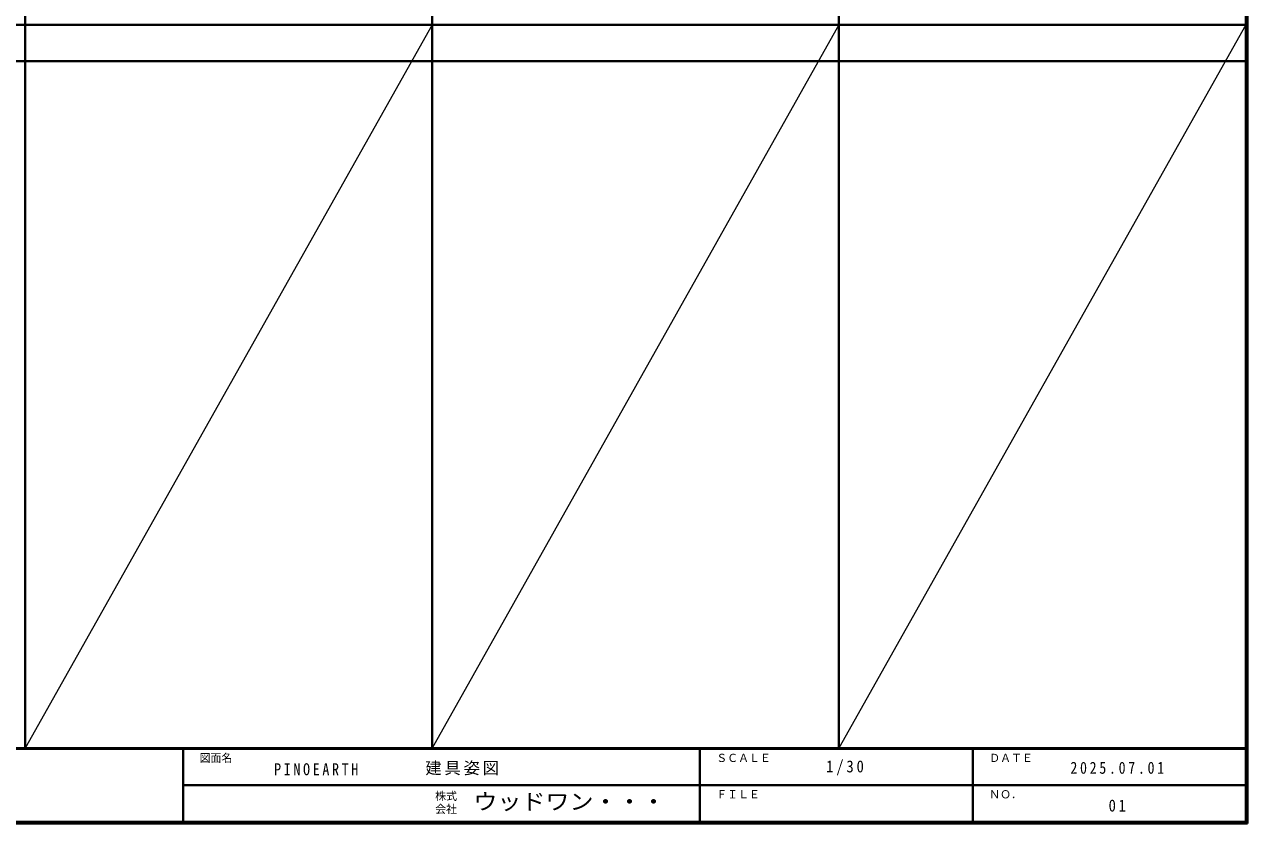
# Model space of a CAD drawing. Units: millimetres on the paper, enlarged 30 times. Extents: x -6000 to 5700, y -4205 to 4260.
# Drawn here: x -1022 to 5700, y -4205 to 186 of the extents above; entities that cross this region are included whole.
import ezdxf
from ezdxf.enums import TextEntityAlignment as Align

# ---------------------------------------------------------------- set-up
doc = ezdxf.new("R2010")
doc.units = ezdxf.units.MM
doc.header["$LTSCALE"] = 30
doc.layers.add('F-1_枠', color=6, linetype='Continuous', lineweight=40)
doc.layers.add('F-C', color=7, linetype='Continuous', lineweight=18)
doc.layers.add('F-A_文字', color=7, linetype='Continuous')
doc.styles.add('ＭＳ ゴシック', font='')
doc.styles.get('ＭＳ ゴシック').set_extended_font_data('MS Gothic')

msp = doc.modelspace()

# ---------------------------------------------------------------- linework, layer by layer
at = {"layer": 'F-1_枠'}
for p, q in [((-1018, 4175), (-1018, -3790)), ((1218, 4175), (1218, -3790)), ((3454, 4175), (3454, -3790)), ((5690, 4175), (5690, -4205)), ((5695, 4175), (5695, -4205)), ((5700, 4175), (5700, -4205)), ((-5990, 184.5), (5690, 184.5)), ((-5990, -15.5), (5690, -15.5)), ((5700, -3790), (-6000, -3790)), ((5700, -3795), (-6000, -3795)), ((-150, -3795), (-150, -4195)), ((2690, -3795), (2690, -4195)), ((4190, -3795), (4190, -4195)), ((-150, -3995), (5690, -3995.01)), ((5700, -4195), (-6000, -4195)), ((5700, -4200), (-6000, -4200)), ((5700, -4205), (-6000, -4205))]:
    msp.add_line(p, q, dxfattribs=at)
at = {"layer": 'F-C'}
for p, q in [((1218, 184.5), (-1018, -3790)), ((3454, 184.5), (1218, -3790)), ((5690, 184.5), (3454, -3790))]:
    msp.add_line(p, q, dxfattribs=at)

# ---------------------------------------------------------------- texts
at = {"layer": 'F-A_文字', "style": 'ＭＳ ゴシック'}
for s, p in [('図面名', (-60, -3880)), ('ＳＣＡＬＥ', (2780, -3880)), ('ＤＡＴＥ', (4280, -3880)), ('株式', (1235, -4089)), ('ＦＩＬＥ', (2780, -4080)), ('ＮＯ．', (4280, -4080)), ('会社', (1235, -4161))]:
    msp.add_text(s, height=43.99, dxfattribs=at).set_placement(p, align=Align.BOTTOM_LEFT)
at = {"layer": 'F-A_文字', "style": 'ＭＳ ゴシック', "width": 1.1}
msp.add_text('ウッドワン・・・', height=87.98, dxfattribs=at).set_placement((1445, -4155), align=Align.BOTTOM_LEFT)
at = {"layer": 'F-A_文字', "char_height": 65.98, "attachment_point": 7, "style": 'ＭＳ ゴシック'}
for s, insert in [('\\T1.39;\\W0.85;PINOEARTH', (350, -3940.79)), ('\\T1.17;建具姿図', (1180.42, -3940)), ('\\T1.38;\\W0.9;1/30', (3383.75, -3940)), ('\\T1.39;\\W0.85;2025.07.01', (4726.25, -3932.5)), ('\\T1.36;\\W0.9;01', (4936.25, -4140))]:
    msp.add_mtext(s, dxfattribs=dict(at, insert=insert))

doc.saveas('drawing.dxf')
